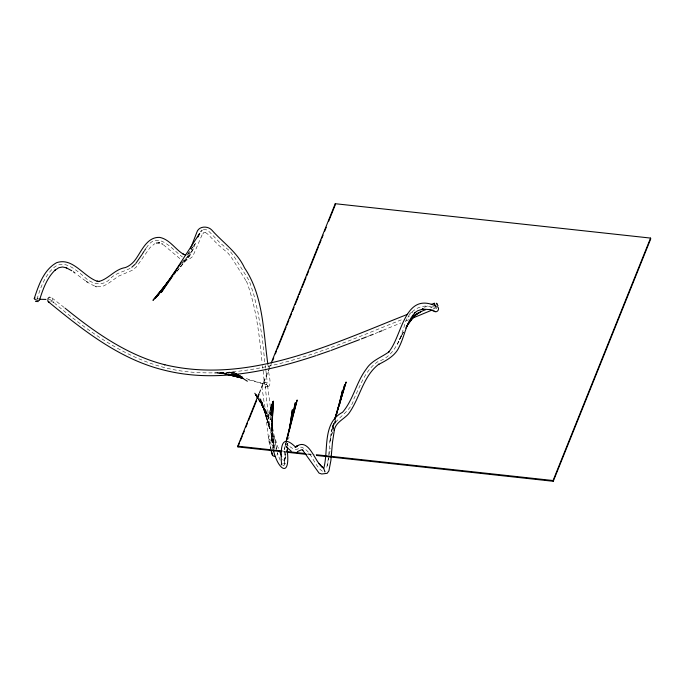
<?xml version="1.0" encoding="UTF-8"?>
<svg xmlns="http://www.w3.org/2000/svg" width="685" height="685" viewBox="0 0 685 685"><rect width="100%" height="100%" fill="white"/><g stroke="black" fill="none" stroke-linecap="round" stroke-linejoin="round"><path stroke-width="0.51" stroke-dasharray="3.42 2.57" d="M272.339 426.96L272.108 442.715L273.306 448.041L272.527 427.123M277.416 452.742L277.04 455.345M271.757 427.055L271.32 438.648L272.108 442.715L271.928 427.063M271.945 427.183L271.32 438.648L271.851 427.26M282.605 465.055L283.958 465.654L284.284 464.319L284.455 449.463L285.688 442.972M328.706 455.14L330.333 436.653L333.578 423.321M328.423 458.051L326.42 469.627M284.284 464.319L285.988 452.802M287.075 445.481L287.383 443.383M286.005 451.621L284.421 462.05L285.953 453.718M286.955 445.361L287.272 443.281M327.413 465.92L329.211 455.499M329.391 454.455L330.47 448.204M287.486 445.387L287.863 443.306M288.633 439.136L289.01 437.056M335.273 423.364L335.941 420.29M286.142 442.185L284.455 449.463L286.304 442.245M335.205 420.136L329.699 442.587L335.522 420.119M47.428 299.054L48.601 297.247L50.57 296.836L64.262 307.531M37.024 299.191C40.638 287.246 45.236 274.308 55.391 266.379C65.948 259.932 76.249 270.566 84.109 276.569C91.259 284.352 103.444 287.075 110.807 278.076C116.45 272.579 124.593 271.705 131.109 267.758M333.561 423.279L331.197 431.473L333.638 423.39M192.451 247.508L195.542 243.235L191.064 253.75L177.013 271.097M259.238 392.728L268.392 369.968M268.785 368.975L270.781 364.035M259.418 393.481L271.363 363.795M332.353 427.354C337.739 416.454 351.148 411.659 353.982 398.67C360.378 385.578 365.173 370.106 377.88 361.646C394.183 356.405 400.143 339.88 404.63 324.964C407.455 311.555 422.294 300.989 435.18 308.687M267.912 385.321L267.116 386.939L267.912 385.321L267.518 386.931L267.604 385.963L270.429 407.198M288.222 445.524L287.82 446.046M397.351 344.307L403.525 332.165M403.508 331.9L399.209 339.828L403.242 332.645M97.321 286.775L103.093 286.176L107.793 283.804L118.454 276.201L132.034 270.395L136.289 267.03L150.024 247.619L154.707 243.697M182.107 262.535L184.548 259.024M187.604 254.64L195.542 243.235M187.51 254.349L191.834 248.364M146.342 247.961C157.439 229.329 172.012 249.426 182.373 256.926M182.45 263.22L193.444 248.835L182.415 263.126M177.107 271.132L191.064 253.75L179.042 268.46M285.14 445.019L285.876 444.171L286.861 444.163C291.099 447.759 295.911 452.014 300.938 447.057C311.726 450.191 313.43 465.321 322.532 471.331M271.234 437.715L275.807 448.812M189.694 255.659L186.457 257.791M267.407 386.323L264.958 387.222C274.257 388.66 267.775 373.376 268.571 369.395M407.746 317.155L409.356 316.487M409.604 313.405L413.543 311.778M424.375 307.3L428.313 305.673M401.307 319.826C334.468 346.516 264.667 378.394 190.875 372.083C138.344 367.768 93.819 336.198 54.723 303.327M405.794 320.948L408.748 319.724M433.614 306.452L430.377 307.788M375.166 333.526L378.129 332.302M383.069 330.281L400.853 322.977M367.348 336.583L370.277 335.436M203.351 229.518L206.313 229.74L209.678 232.112L219.834 242.687L230.194 251.335L235.22 258.271L249.331 280.91L253.835 294.73L257.98 312.36L262.355 338.33L264.787 362.022M214.516 373.017L234.167 372.897M235.083 372.88L217.085 372.957L226.435 374.096M184.017 260.471L188.632 259.666L192.716 256.498L202.075 234.861L201.775 235.443L204.019 232.266L205.697 232.412L204.592 231.881L207.812 234.21L217.839 244.502L228.225 253.339L232.386 258.896L246.994 282.323L246.626 281.544C256.216 307.488 259.401 335.23 262.09 362.596M48.455 299.499L50.091 299.542L51.94 301.058M283.402 451.141L285.525 451.372M307.822 453.804L314.192 454.497M283.59 451.894L285.714 452.126M308.01 454.557L311.195 454.908M226.598 373.984L218.369 372.914L225.485 374.164M283.453 463.154L285.38 463.882L282.777 459.361M227.009 374.25L219.662 372.863L225.862 374.224M227.086 374.241L220.955 372.803L225.964 374.053M227.189 374.061L222.248 372.743L227.3 374.104M248.535 379.832L266.73 384.739L267.176 381.519L265.754 369.138M246.283 378.608L266.73 384.739L265.104 384.824C267.201 405.674 269.299 426.901 273.563 447.553M231.701 373.351L228.79 372.298L231.795 373.411M94.564 286.013L88.99 283.256M234.261 373.411L231.427 372.075L234.227 373.522M234.57 372.991L232.754 371.946L234.475 373.034M163.432 244.81L180.686 259.298M85.599 280.893L76.592 274.257M258.742 399.458L268.845 415.444L258.373 398.773M258.742 399.817L269.119 417.918L258.416 398.875M258.356 399.03L269.274 419.811L259.658 398.627M280.174 460.149L277.271 452.768M259.581 398.653L269.513 425.453L260.009 398.49L269.727 427.32L260.874 399.586L270.087 429.752L261.833 401.016L270.635 432.851M278.538 448.315C275.695 444.445 276.569 435.746 270.823 434.718C265.515 437.338 270.858 444.805 270.712 448.958M273.418 450.225L268.94 438.922C270.481 441.774 274.788 439.402 273.949 437.338L276.808 450.79M276.654 448.88L272.45 426.909M271.046 448.975C266.379 432.988 267.004 416.309 263.734 400.091C264.401 396.093 257.611 380.363 267.15 382.161L265.138 382.393L264.367 383.549L263.117 370.2M267.818 363.872L268.315 367.554M265.258 365.533L265.626 368.239M262.492 365.593L262.869 368.359M274.137 448.478L271.894 427.431M270.207 411.711L270.541 414.853M270.198 411.702L270.626 415.881M271.808 427.38L273.957 448.273M272.416 427.14L274.051 448.238M272.048 427.046L273.306 448.041M433.579 309.132A2.757 2.38 -59.3 0 1 434.384 307.385M36.862 298.112A2.757 1.002 14.3 0 1 38.514 298.677M48.198 298.943A2.757 2.055 -50.6 0 1 52.18 297.855A2.757 2.055 -50.6 0 1 50.433 301.999M233.054 373.385L230.109 372.186L233.003 373.428M270.618 419.879L269.436 410.349L270.592 419.854"/><path stroke-width="1.03" d="M287.195 449.942C290.671 478.883 277.93 469.927 273.418 450.225M272.536 413.303L272.699 401.752L271.954 421.78M272.082 453.282L273.204 456.039L275.259 456.467M271.791 426.001L271.894 423.938M272.005 426.138L273.375 401.11L271.911 426.216M287.066 450.901L287.649 447.519M293.411 413.098L295.329 402.686L286.381 441.149M324.656 470.878L323.714 468.523C328.834 449.976 321.899 423.202 342.577 412.259C353.417 399.663 356.277 382.119 366.381 368.898C371.707 360.378 381.528 357.39 389.174 351.679L388.695 352.03C402.36 335.941 404.193 290.902 436.336 306.255M339.76 402.84L342.457 390.527L336.455 415.024M287.101 439.153L297.17 399.989L285.962 441.945M339.221 405.811L344.769 384.362L334.734 419.186M334.854 419.357L346.139 381.99L334.802 419.288M39.576 299.91C42.975 289.147 46.905 277.802 55.348 269.89L54.997 270.215L58.782 267.724L62.481 266.987L66.702 267.852L65.828 267.544L71.771 270.738M34.284 298.403C38.66 285.234 43.652 269.924 56.555 262.715C73.021 256.978 83.758 277.194 97.912 281.484L97.047 281.184L99.385 281.415L98.52 281.561C108.53 279.257 114.832 269.051 125.492 267.544C129.696 265.96 133.352 262.655 135.698 259.204C141.752 250.77 147.078 236.693 159.759 237.404C169.82 239.416 175.334 249.52 183.768 254.452L183.041 254.075L185.781 255.171M281.466 451.663L237.935 446.92L237.746 446.166L258.836 393.721M271.174 363.041L335.239 203.71L650.562 238.08L650.75 238.834L553.257 481.29L316.504 455.482M237.935 446.92L239.527 442.964M240.324 440.986L242.31 436.037M243.107 434.059L244.305 431.088M245.889 427.132L247.482 423.167M248.681 420.205L256.635 400.408M257.432 398.43L259.024 394.474M272.553 360.824L273.743 357.853M275.336 353.897L276.534 350.925M277.331 348.948L286.082 327.173M286.878 325.195L288.865 320.246M289.661 318.268L291.656 313.319M292.452 311.341L294.036 307.385M295.235 304.414L298.42 296.502M299.217 294.516L301.203 289.575M301.999 287.589L305.981 277.699M306.777 275.721L308.764 270.772M309.56 268.794L318.311 247.02M319.107 245.042L321.102 240.092M321.89 238.115L323.089 235.143M324.681 231.188L326.274 227.223M328.654 221.289L335.427 204.464L335.239 203.71M553.257 481.29L553.078 480.536L650.562 238.08M197.914 237.061L199.686 233.354L161.343 292.367L168.065 282.717M190.558 248.458L196.732 232.583C198.504 225.922 207.683 225.639 211.802 230.049C222.882 242.636 237.318 252.106 244.494 267.852C263.434 295.714 263.228 331.591 267.818 363.872M405.76 328.158L409.296 321.873L412.55 317.84M281.843 463.899L281.27 464.85L281.646 463.462L281.544 464.576C280.593 449.694 280.336 432.055 295.56 447.108C308.747 436.336 314.509 461.527 322.284 467.11L318.945 463.343M406.376 326.685C410.717 319.261 417.088 312.36 425.513 309.791M141.889 254.674L135.801 263.451M142.326 253.989L144.03 251.301M144.603 250.453L145.751 248.741M169.897 280.079L172.945 275.695M174.17 273.94L176.61 270.429M181.328 262.886L157.233 296.211L170.813 278.444M406.513 326.634L413.329 317.224M436.302 308.327L434.299 303.267L431.267 304.457M170.094 279.103L155.178 298.446L162.482 289.344M173.99 274.06L175.283 272.382M167.14 283.547L168.467 281.895M170.351 279.086L152.978 300.338L170.334 279.215M200.825 231.607L202.041 230.306M135.176 264.213L131.811 267.236M419.04 312.463L412.841 316.35L420.658 311.795M434.187 303.232L434.17 303.806M407.635 314.227L403.696 315.853C328.637 345.548 246.96 384.585 164.263 364.608L164.914 364.771C127.213 355.25 94.847 332.302 65.084 308.19M411.694 318.508L432.312 309.962M379.113 331.9L382.076 330.684M297.299 451.663L301.537 449.745L302.916 450.336L302.547 449.976L319.082 473.138L321.719 473.994L327.147 473.335L328.911 470.878L330.881 460.526L332.456 442.476L334.374 429.974L334.229 430.488C335.487 422.337 343.87 419.34 348.639 413.731C360.053 398.096 362.844 376.262 378.933 364.129L378.368 364.557C386.537 360.396 395.528 355.661 399.278 346.704C404.955 335.479 406.239 321.582 415.41 312.343L414.887 312.754L417.61 310.784L423.193 308.944L422.345 309.089L430.582 309.671L429.726 309.423L434.906 311.615M38.351 301.597L35.5 301.451M359.531 339.649L331.026 350.446M361.483 338.878L366.364 336.969M370.277 335.436L373.205 334.289M317.069 355.258L330.024 350.788M316.076 355.601C267.424 371.784 214.336 383.069 163.578 370.003L162.927 369.84C118.95 358.812 82.714 329.853 48.318 301.742M286.989 446.629L286.022 446.697L291.219 451.15M156.334 243.081L159.528 242.807L158.697 242.841M39.473 299.251L46.006 299.431M237.746 446.166L282.34 451.03M286.587 451.492L305.698 453.573M316.316 454.729L553.078 480.536M286.775 452.246L306.949 454.446M227.523 374.524L239.724 376.673M228.062 374.447L239.622 376.622M227.925 374.678L241.36 377.632L228.105 374.481M227.968 374.558L242.995 378.317M228.182 374.327L243.004 378.3M228.31 374.378L242.464 378.197M95.532 286.407L96.397 286.707M234.621 374.404L241.428 376.861M234.801 374.515L241.822 377.092M235.024 374.173L241.916 376.955M234.929 374.258L241.685 377.161M235.203 373.856L241.814 376.973M235.16 374.01L241.702 377.401M161.848 243.749L162.602 244.168M235.486 373.505L241.865 377.144M235.332 373.582L247.371 381.22M437.98 305.716L436.276 303.25M436.439 303.361L437.244 303.909M86.447 281.484L88.142 282.665M73.415 271.808L74.999 273.032M52.865 301.82L53.79 302.573M322.044 466.836L323.714 468.523M254.811 393.241L258.176 398.576M257.825 397.899L255.625 394.389L257.697 398.011M272.433 455.242L271.157 450.824M434.769 305.707L434.564 305.167M279.6 451.081L281.715 456.595M271.928 453.924L271.714 452.263M324.818 471.314L324.998 471.956M435.232 305.784L435.386 306.409M271.183 411.317L270.849 407.104L271.106 411.3M272.168 423.981L272.33 426.087M272.022 413.526L271.671 404.116L271.799 415.589M272.407 423.989L272.484 426.079M437.347 306.683A2.757 2.38 -59.3 0 1 437.783 310.776A2.757 2.38 -59.3 0 1 433.896 310.725M39.362 299.259A2.757 1.002 14.3 0 1 38.3 300.338A2.757 1.002 14.3 0 1 34.781 299.294A2.757 1.002 14.3 0 1 35.123 298.001M49.74 302.188A2.757 2.055 -50.6 0 1 47.89 299.705M292.341 409.895L289.241 430.831L292.341 409.895M295.492 447.245L295.166 447.528L297.761 445.447L295.492 447.245"/></g></svg>
